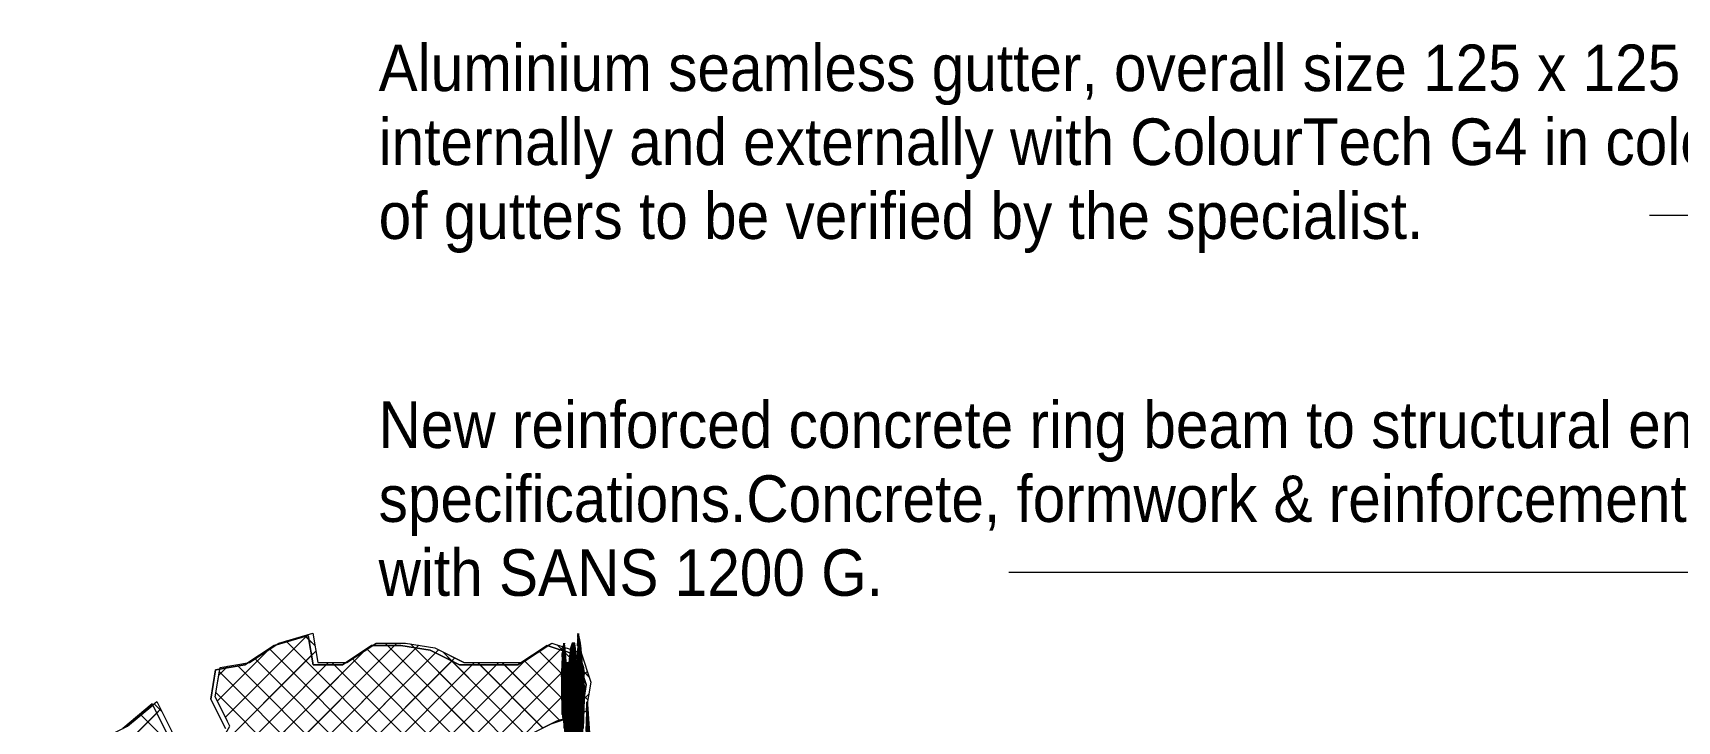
# Model space of a CAD drawing. Header units: millimetres. Extents: x -12186 to 152825, y -4386 to 9463.
# Drawn here: x 120202 to 125498, y 5716 to 7933 of the extents above; entities that cross this region are included whole.
import ezdxf

# ---------------------------------------------------------------- set-up
doc = ezdxf.new("R2010")
doc.units = ezdxf.units.MM
for name, color, linetype, lineweight in [('G-ANNO-TEXT', 231, 'Continuous', 5), ('G-IMPT', 8, 'Continuous', 5), ('L-PLNT', 71, 'Continuous', 5)]:
    doc.layers.add(name, color=color, linetype=linetype, lineweight=lineweight)
doc.styles.add('Arial_4', font='arial.ttf', dxfattribs={"width": 0.9, "height": 150})

# ---------------------------------------------------------------- blocks, each defined once
blk = doc.blocks.new('SVA_Shades of Green Tree - Australian_Tree_based_on_Leopard_Tree_2901-V502-Section 4')
at = {"layer": 'G-IMPT'}
for p, q in [((-38617.7, 5728.9), (-38357, 5990.1)), ((-38617.5, 5728.9), (-38352.4, 5994.5)), ((-38359.6, 5989.3), (-38362.1, 5991.8)), ((-38329.6, 5959.5), (-38361.9, 5991.8)), ((-38348.8, 5978.6), (-38359.6, 5989.3)), ((-38357, 5990.1), (-38352.5, 5994.5)), ((-37483.7, 5958.6), (-37481.8, 5991)), ((-37467, 5728.1), (-37482.3, 5993.7)), ((-37481.1, 5990.9), (-37482, 5904)), ((-37479.6, 5984.2), (-37480.1, 5993.7)), ((-37480, 5982.8), (-37479.9, 5985.7)), ((-37479.9, 5985.7), (-37479.6, 5991)), ((-38972.5, 5138.2), (-38168.8, 5943.3)), ((-38972.4, 5138.2), (-38168.7, 5943.3)), ((-38920.3, 5112), (-38073.5, 5960.3)), ((-38920.2, 5112), (-38066, 5967.7)), ((-38868.1, 5085.9), (-38003.4, 5952.1)), ((-38868, 5085.9), (-37994.8, 5960.5)), ((-38815.9, 5059.8), (-37941.2, 5936)), ((-38815.8, 5059.8), (-37931.2, 5945.8)), ((-38798.1, 4685.3), (-37530.1, 5955.5)), ((-38650.6, 5617.4), (-38326.7, 5941.8)), ((-38643.8, 5781.2), (-38480.1, 5945.2)), ((-38643.6, 5781.2), (-38480, 5945.2)), ((-37530.1, 5001.5), (-38475.3, 5948.4)), ((-37529.9, 5001.5), (-38475.2, 5948.4)), ((-38420.5, 5971.9), (-38423, 5974.4)), ((-37529.9, 5080), (-38422.8, 5974.4)), ((-37530.1, 5080), (-38420.5, 5971.9)), ((-38329.8, 5959.5), (-38348.8, 5978.6)), ((-38340.5, 5928.2), (-38326.8, 5941.8)), ((-37530.1, 5315.3), (-38161.7, 5948)), ((-37529.9, 5315.3), (-38161.6, 5948)), ((-38095.7, 5960.3), (-38103.1, 5967.7)), ((-37610.2, 5474.1), (-38103, 5967.7)), ((-37610.3, 5474.1), (-38095.7, 5960.3)), ((-38073.5, 5960.3), (-38066.1, 5967.7)), ((-38010.4, 5953.3), (-38022.2, 5965.1)), ((-37558, 5500.2), (-38022.1, 5965.1)), ((-37773.8, 5716.3), (-38010.4, 5953.3)), ((-38003.4, 5952.1), (-37995, 5960.5)), ((-37941.2, 5936), (-37931.4, 5945.8)), ((-37888.5, 5909.6), (-37917.9, 5939.1)), ((-37529.9, 5550.5), (-37917.8, 5939.1)), ((-37865.1, 5620), (-37539.4, 5946.3)), ((-37530.1, 5864.3), (-37606.7, 5941)), ((-37529.9, 5864.3), (-37606.6, 5941)), ((-37530.8, 5943.4), (-37549.2, 5961.8)), ((-37529.9, 5942.7), (-37549, 5961.8)), ((-37539.4, 5946.3), (-37530.2, 5955.5)), ((-37530.7, 5887.8), (-37533.4, 5934.4)), ((-37531.1, 5932.2), (-37531.2, 5934.4)), ((-37528.5, 5887.8), (-37531.1, 5932.2)), ((-37529.4, 5942), (-37530.8, 5943.4)), ((-37530.7, 5067.7), (-37478.2, 5973.5)), ((-37530.7, 5930.4), (-37528.9, 5961)), ((-37530.7, 4989.3), (-37475.2, 5947.5)), ((-37530.7, 5303), (-37493.4, 5947.1)), ((-37530.7, 5852), (-37525.6, 5940.2)), ((-37530.7, 5538.3), (-37507.5, 5938.2)), ((-37456.5, 4684.5), (-37530, 5954.7)), ((-37524.4, 5937), (-37529.4, 5942)), ((-37524.4, 5937.1), (-37529.3, 5942.1)), ((-37528.5, 5067.7), (-37476.5, 5965.4)), ((-37528.5, 5930.4), (-37527.1, 5955.3)), ((-37528.5, 4989.3), (-37473.5, 5938.8)), ((-37528.5, 5303), (-37491.7, 5938.4)), ((-37528.5, 5538.3), (-37505.6, 5934.1)), ((-37528.5, 5852), (-37523.9, 5931.5)), ((-37528.4, 5499.4), (-37501.5, 5964.2)), ((-37527.7, 5951.8), (-37527.8, 5954.7)), ((-37454.3, 4684.5), (-37527.7, 5951.8)), ((-37527.1, 5955.3), (-37526.7, 5961)), ((-37525.4, 5473.2), (-37496.8, 5966.9)), ((-37525.1, 5953.8), (-37503.5, 5946.6)), ((-37525.1, 5953.8), (-37503.5, 5946.6)), ((-37524.6, 5527.7), (-37499.7, 5957.5)), ((-37523.9, 5931.5), (-37523.6, 5936.6)), ((-37523.6, 5936.6), (-37523.4, 5940.2)), ((-37507.2, 5919.9), (-37523.6, 5936.3)), ((-37507.2, 5919.8), (-37523.6, 5936.2)), ((-37523.1, 5473.8), (-37495, 5959.5)), ((-37455.5, 5058.9), (-37506.8, 5945)), ((-37505.6, 5934.1), (-37505.3, 5938.2)), ((-37504.5, 5943.7), (-37504.6, 5945)), ((-37453.2, 5058.9), (-37504.5, 5943.7)), ((-37503.5, 5946.6), (-37492.1, 5942.8)), ((-37503.5, 5946.6), (-37492.1, 5942.8)), ((-37452.4, 5085), (-37503.1, 5959.7)), ((-37500.6, 5954.9), (-37500.9, 5959.7)), ((-37453.8, 5147.3), (-37500.6, 5954.9)), ((-37499.7, 5957.5), (-37499.3, 5964.2)), ((-37449.4, 5111.2), (-37499, 5966.9)), ((-37496.3, 5959.5), (-37496.7, 5966.9)), ((-37447.2, 5111.2), (-37496.3, 5959.5)), ((-37495, 5959.5), (-37494.6, 5966.9)), ((-37446.4, 5137.3), (-37493, 5942.4)), ((-37491.7, 5938.4), (-37491.4, 5943.5)), ((-37491.4, 5943.5), (-37491.2, 5947.1)), ((-37491.3, 5942.6), (-37482.2, 5939.5)), ((-37491.3, 5942.5), (-37482.2, 5939.5)), ((-37489.7, 5924.3), (-37490.8, 5942.4)), ((-37465, 5616.5), (-37483.8, 5941)), ((-37482.3, 5925), (-37473.1, 5934.3)), ((-37482.3, 5924.9), (-37473.1, 5934.1)), ((-37482.2, 5939.5), (-37473.3, 5936.5)), ((-37482.2, 5939.5), (-37473.3, 5936.6)), ((-37464.8, 5651.4), (-37481.6, 5941)), ((-37481.4, 5958.6), (-37480, 5982.8)), ((-37479.3, 5979.1), (-37479.6, 5984.2)), ((-37465, 5732.8), (-37479.3, 5979.1)), ((-37476.5, 5965.4), (-37476.3, 5968.2)), ((-37476.3, 5968.2), (-37476, 5973.5)), ((-37465.4, 5780.4), (-37474.9, 5944.3)), ((-37473.5, 5938.8), (-37473.2, 5943.9)), ((-37473.2, 5943.9), (-37473, 5947.5)), ((-37471.7, 5926.2), (-37472.7, 5944.3)), ((-39032.9, 5156.1), (-38292.9, 5897.4)), ((-39032.8, 5156.1), (-38285.4, 5904.8)), ((-38939.9, 4778.7), (-37823.1, 5897.4)), ((-38939.8, 4778.7), (-37815.6, 5904.8)), ((-38895.6, 4744.6), (-37737.3, 5904.8)), ((-38851.5, 4710.4), (-37655.4, 5908.5)), ((-38851.4, 4710.4), (-37655.3, 5908.5)), ((-38798.2, 4999.1), (-37889, 5909.8)), ((-38798, 4999.1), (-37879, 5919.7)), ((-38780.7, 4859.8), (-37744.8, 5897.4)), ((-38650.7, 5617.4), (-38340.5, 5928.2)), ((-38638.9, 5864.5), (-38616.2, 5887.2)), ((-38638.7, 5864.5), (-38610.2, 5893.2)), ((-38616.2, 5887.2), (-38610.3, 5893.2)), ((-38577.3, 5893.7), (-38581.6, 5898)), ((-37604.6, 4919.5), (-38581.4, 5898)), ((-37604.7, 4919.5), (-38577.3, 5893.7)), ((-37637.9, 5031.1), (-38522.3, 5917)), ((-37552.4, 4945.6), (-38522.1, 5917)), ((-38292.9, 5897.4), (-38285.5, 5904.8)), ((-38267.8, 5897.4), (-38275.2, 5904.8)), ((-37529.9, 5158.4), (-38275.1, 5904.8)), ((-37530.1, 5158.4), (-38267.8, 5897.4)), ((-37530.1, 5236.8), (-38208.7, 5916.6)), ((-37529.9, 5236.8), (-38208.6, 5916.6)), ((-37889, 5909.8), (-37879.2, 5919.7)), ((-37647.2, 5667.9), (-37888.5, 5909.6)), ((-37823.1, 5897.4), (-37815.7, 5904.8)), ((-37798, 5897.4), (-37805.4, 5904.8)), ((-37594.9, 5694.1), (-37805.3, 5904.8)), ((-37595, 5694.1), (-37798, 5897.4)), ((-37744.8, 5897.4), (-37737.4, 5904.8)), ((-37719.7, 5897.4), (-37727.1, 5904.8)), ((-37541.7, 5719.2), (-37727, 5904.8)), ((-37541.8, 5719.2), (-37719.7, 5897.4)), ((-37530.1, 5785.8), (-37653.7, 5909.7)), ((-37529.9, 5785.8), (-37653.6, 5909.7)), ((-37534.9, 5858.6), (-37530.7, 5930.4)), ((-37531.3, 5931.1), (-37533, 5841)), ((-37532.7, 5858.6), (-37528.5, 5930.4)), ((-37530.7, 5224.6), (-37490.7, 5915.8)), ((-37530.7, 5773.6), (-37522.9, 5908.8)), ((-37478.5, 4985.6), (-37530.7, 5887.8)), ((-37530.6, 5147.3), (-37486.8, 5904)), ((-37530.1, 5877.2), (-37521.2, 5886.1)), ((-37529.9, 5877.2), (-37521.2, 5885.9)), ((-37529.4, 5718.3), (-37518.6, 5904)), ((-37528.7, 4944.8), (-37472.5, 5916.2)), ((-37528.5, 5224.6), (-37489, 5907.1)), ((-37528.5, 5773.6), (-37521.2, 5900.1)), ((-37528.5, 5145.6), (-37485, 5896.6)), ((-37476.2, 4985.6), (-37528.5, 5887.8)), ((-37527.1, 5718.3), (-37516.8, 5896.6)), ((-37526.5, 4944.8), (-37470.8, 5907.4)), ((-37526.3, 5693.2), (-37514.1, 5904)), ((-37525.7, 4918.7), (-37469.1, 5897.1)), ((-37524.1, 5693.2), (-37512.3, 5896.6)), ((-37523.5, 4918.7), (-37467.3, 5889.2)), ((-37453.4, 4709.6), (-37522.8, 5907.7)), ((-37521.2, 5900.1), (-37520.9, 5905.2)), ((-37520.9, 5905.2), (-37520.7, 5908.8)), ((-37520.9, 5886.4), (-37510.7, 5896.6)), ((-37520.9, 5886.3), (-37510.6, 5896.6)), ((-37519.9, 5896.6), (-37520.6, 5907.7)), ((-37451.2, 4709.6), (-37519.9, 5896.6)), ((-37450.8, 4743.7), (-37518, 5904)), ((-37516.8, 5896.6), (-37516.4, 5904)), ((-37515.4, 5896.6), (-37515.8, 5904)), ((-37448.6, 4743.7), (-37515.4, 5896.6)), ((-37448.3, 4777.9), (-37513.5, 5904)), ((-37512.3, 5896.6), (-37511.9, 5904)), ((-37510.8, 5896.6), (-37511.3, 5904)), ((-37489.4, 5526.6), (-37510.8, 5896.6)), ((-37456.5, 4998.3), (-37509.8, 5918.8)), ((-37509.8, 5897.5), (-37489.9, 5917.5)), ((-37509.8, 5897.3), (-37489.9, 5917.3)), ((-37507.5, 5917.5), (-37507.6, 5918.8)), ((-37454.7, 5006.4), (-37507.5, 5917.5)), ((-37488.9, 5901.6), (-37507.2, 5919.9)), ((-37488.9, 5901.5), (-37507.2, 5919.8)), ((-37488.3, 5898.9), (-37489.7, 5924.3)), ((-37489.2, 5918), (-37482.3, 5924.9)), ((-37489.2, 5918.1), (-37485, 5922.3)), ((-37489, 5907.1), (-37488.7, 5912.2)), ((-37488.7, 5912.2), (-37488.5, 5915.8)), ((-37488.2, 5897.1), (-37488.3, 5898.9)), ((-37444.2, 5137.3), (-37488.1, 5896.1)), ((-37483.9, 5896.6), (-37487.6, 5900.3)), ((-37484, 5896.6), (-37487.6, 5900.2)), ((-37442.9, 5155.2), (-37486.2, 5904)), ((-37485, 5922.3), (-37482.3, 5925)), ((-37485, 5896.6), (-37484.6, 5904)), ((-37483.6, 5896.6), (-37484, 5904)), ((-37472.6, 5885.2), (-37484, 5896.6)), ((-37469.6, 5882.2), (-37483.9, 5896.6)), ((-37452.5, 5360.4), (-37483.6, 5896.6)), ((-37469.6, 5882.1), (-37472.6, 5885.2)), ((-37470.2, 5900.8), (-37471.7, 5926.2)), ((-37470.8, 5907.4), (-37470.5, 5912.5)), ((-37470.5, 5912.5), (-37470.3, 5916.2)), ((-37463.5, 5785), (-37470.2, 5900.8)), ((-37464.3, 5877), (-37469, 5881.6)), ((-37464.3, 5876.9), (-37469, 5881.5)), ((-37465.7, 5863.7), (-37467.4, 5892.3)), ((-37467.3, 5889.2), (-37467.2, 5891.1)), ((-37467.2, 5891.1), (-37466.8, 5897.1)), ((-37464.7, 5883.9), (-37465.2, 5892.3)), ((-37464.5, 5881.3), (-37464.7, 5883.9)), ((-37464.3, 5878), (-37464.5, 5881.3)), ((-37655.2, 4891.6), (-38637.1, 5875.2)), ((-37655.1, 4891.6), (-38637, 5875.2)), ((-38419.3, 4986.5), (-37530.1, 5877.2)), ((-38419.2, 4986.5), (-37529.9, 5877.2)), ((-37534.7, 5783.8), (-37530.7, 5852)), ((-37530.7, 5809.3), (-37534.5, 5875.6)), ((-37533, 5841), (-37532.1, 5747.2)), ((-37532.4, 5783.8), (-37528.5, 5852)), ((-37528.5, 5809.3), (-37532.3, 5875.6)), ((-37512.4, 5846.6), (-37530.1, 5864.3)), ((-37530.1, 5798.8), (-37465.4, 5863.5)), ((-37529.9, 5798.8), (-37464.2, 5864.6)), ((-37512.4, 5846.7), (-37529.9, 5864.3)), ((-37522.8, 4890.8), (-37465.8, 5874.3)), ((-37520.6, 4890.8), (-37464.2, 5864.1)), ((-37464.1, 5798.4), (-37511.4, 5845.7)), ((-37476.6, 5810.7), (-37511.4, 5845.6)), ((-37465.4, 5863.5), (-37464.2, 5864.7)), ((-37463.5, 5863.7), (-37464.3, 5878)), ((-37464.2, 5864.1), (-37463.6, 5874.3)), ((-37446.8, 5859.4), (-37463.6, 5876.2)), ((-37446.9, 5859.4), (-37463.6, 5876.1)), ((-37463.5, 5865.5), (-37452.6, 5876.4)), ((-37463.5, 5865.3), (-37452.4, 5876.4)), ((-37705.3, 4863.4), (-38648.3, 5808)), ((-37705.2, 4863.4), (-38648.2, 5808)), ((-38361.6, 4965.8), (-37530.1, 5798.8)), ((-38361.5, 4965.8), (-37529.9, 5798.8)), ((-37530.7, 5730.9), (-37534.8, 5802.1)), ((-37532.8, 5737.9), (-37530.7, 5773.6)), ((-37528.5, 5730.9), (-37532.6, 5802.1)), ((-37481.8, 4965), (-37530.7, 5809.3)), ((-37530.6, 5737.9), (-37528.5, 5773.6)), ((-37513.6, 5769.4), (-37530.1, 5785.8)), ((-37482.9, 5738.8), (-37529.9, 5785.8)), ((-37479.6, 4965), (-37528.5, 5809.3)), ((-37526, 5724.4), (-37463.7, 5786.8)), ((-37525.9, 5724.4), (-37463.5, 5786.9)), ((-37519.9, 4862.5), (-37465.2, 5807.1)), ((-37464.1, 5798.2), (-37475.6, 5809.7)), ((-37468.2, 5717), (-37463.6, 5796.9)), ((-37463.6, 5796.9), (-37463, 5807.1)), ((-37463.2, 5780.4), (-37463.5, 5785)), ((-37450.5, 5784.7), (-37462.8, 5797)), ((-37462.7, 5787.8), (-37447.6, 5803)), ((-37462.7, 5787.7), (-37447.4, 5803)), ((-37450.6, 5784.7), (-37462.1, 5796.2)), ((-39237.9, 5342.8), (-38826.7, 5754.7)), ((-39237.9, 5342.9), (-38839.1, 5742.4)), ((-38794.3, 5640.5), (-38890, 5736.4)), ((-38768.5, 5614.7), (-38889.9, 5736.4)), ((-38823.7, 5748.3), (-38847.3, 5772)), ((-38823.6, 5748.3), (-38847.2, 5772)), ((-38839.1, 5742.4), (-38826.8, 5754.7)), ((-37532.1, 5746.7), (-37528.5, 5726)), ((-37530.3, 5723.6), (-37530.7, 5730.9)), ((-37464.7, 5744.9), (-37529.9, 5723.1)), ((-37471.6, 5742.6), (-37529.9, 5723.1)), ((-37528.1, 5723.6), (-37528.5, 5730.9)), ((-37528.5, 5726), (-37526.9, 5717)), ((-37483.1, 5738.8), (-37513.1, 5768.9)), ((-37464.7, 5744.9), (-37470.3, 5743)), ((-37464.7, 5728.1), (-37465, 5732.8)), ((-37458.2, 5613.9), (-37451.2, 5735.5)), ((-37456, 5613.9), (-37449.5, 5726.6)), ((-37455, 5747.5), (-37453.6, 5771.2)), ((-37428.8, 5304.6), (-37454.8, 5753.8)), ((-37452.8, 5747.5), (-37451.9, 5762.3)), ((-37426.8, 5307.6), (-37452.6, 5753.8)), ((-37452.1, 5770.7), (-37452.2, 5766.6)), ((-37451.9, 5762.3), (-37451.6, 5768.1)), ((-37451.6, 5768.1), (-37451.4, 5771.2)), ((-37449.5, 5726.6), (-37449.1, 5732.4)), ((-37449.1, 5732.4), (-37448.9, 5735.5))]:
    blk.add_line(p, q, dxfattribs=at)
at = {"layer": 'G-IMPT', "flags": 128}
for points in [[(-39237.9, 5551.8), (-39231.5, 5590.3), (-39121.6, 5653.2), (-39027.3, 5653.2), (-38933.1, 5700.4), (-38838.8, 5779), (-38791.7, 5684.6), (-38760.3, 5590.3), (-38666.1, 5590.3), (-38603.3, 5700.4), (-38650.4, 5794.7), (-38634.7, 5889.1), (-38540.4, 5904.8), (-38446.2, 5967.7), (-38336.2, 5999.2), (-38320.5, 5904.8), (-38226.3, 5904.8), (-38132.1, 5967.7), (-38037.8, 5967.7), (-37943.6, 5952), (-37849.3, 5904.8), (-37660.9, 5904.8), (-37566.6, 5967.7), (-37527.2, 5954.5)], [(-38454.7, 5962.1), (-38446.3, 5967.7), (-38336.4, 5999.2), (-38320.7, 5904.8), (-38230, 5904.8)], [(-37448.7, 5699.5), (-37454.1, 5778.1), (-37456.9, 5683.8)], [(-37467.8, 5699.5), (-37465.1, 5793.9), (-37466, 5888.2), (-37471.4, 5904), (-37476.9, 5966.9), (-37483.3, 5998.3), (-37484.2, 5904), (-37489.7, 5904), (-37495.1, 5966.9), (-37500.6, 5966.9), (-37506.1, 5951.1), (-37511.5, 5904), (-37522.5, 5904), (-37527.9, 5966.9), (-37531.9, 5943.8)], [(-37463.7, 5880.8), (-37463.7, 5888.2), (-37469.2, 5904), (-37474.7, 5966.9), (-37481.1, 5998.3), (-37481.1, 5990.9)], [(-38545.4, 5904), (-38540.6, 5904.8), (-38454.7, 5962.1)], [(-38230, 5904.8), (-38226.4, 5904.8), (-38143.3, 5960.3)], [(-38143.3, 5960.3), (-38132.2, 5967.7), (-38037.9, 5967.7), (-37943.7, 5952), (-37849.5, 5904.8), (-37664.6, 5904.8)], [(-37664.6, 5904.8), (-37661, 5904.8), (-37580, 5958.9)], [(-37579, 5959.5), (-37566.7, 5967.7), (-37527.2, 5954.5)], [(-37531.9, 5943.8), (-37533.4, 5935.4), (-37535.2, 5841), (-37534.3, 5746.7), (-37530.7, 5726)], [(-37529.8, 5943.1), (-37531.2, 5935.4), (-37531.3, 5931.1)], [(-37482.5, 5904), (-37487.4, 5904), (-37492.9, 5966.9), (-37498.4, 5966.9), (-37503.8, 5951.1), (-37509.3, 5904), (-37520.2, 5904), (-37525.7, 5966.9), (-37529.8, 5943.1)], [(-37472.5, 5936.3), (-37441.1, 5841.9), (-37456.8, 5747.5), (-37463.9, 5745.2)], [(-37472.4, 5936.3), (-37441, 5841.9), (-37456.7, 5747.5), (-37463.9, 5745.1)], [(-38611.3, 5716.3), (-38650.5, 5794.7), (-38635.6, 5884)], [(-38635.6, 5884), (-38634.8, 5889.1), (-38545.4, 5904)], [(-37465.4, 5694.2), (-37465.6, 5699.5), (-37462.8, 5793.9), (-37463.7, 5880.8)], [(-38851.9, 5768.2), (-38839, 5779), (-38791.9, 5684.6), (-38760.4, 5590.3), (-38676.7, 5590.3)], [(-37429.1, 5582), (-37429.1, 5589.4), (-37435.5, 5652.3), (-37441, 5652.3), (-37446.4, 5699.5), (-37451.9, 5778.1), (-37452.1, 5770.7)], [(-39027.5, 5653.2), (-38933.2, 5700.4), (-38851.9, 5768.2)], [(-37530.1, 5723.1), (-37551, 5716.1), (-37645.3, 5668.9)], [(-37529.9, 5723.1), (-37550.9, 5716.1), (-37645.1, 5668.9), (-37550.9, 5637.4), (-37525.8, 5637.4)], [(-37530.7, 5726), (-37528.8, 5715.2), (-37523.4, 5668.1), (-37528.8, 5636.6), (-37534.3, 5636.6), (-37536.6, 5630.1)], [(-37452.2, 5766.6), (-37454.6, 5683.8), (-37456.5, 5589.4)]]:
    blk.add_lwpolyline(points, dxfattribs=at)
at = {"layer": 'L-PLNT'}
for p, q in [((-38351, 5991.8), (-38461, 5960.3)), ((-38461, 5960.3), (-38351.1, 5991.8)), ((-38351.1, 5991.8), (-38335.4, 5897.4)), ((-38351.1, 5991.8), (-38351, 5991.8)), ((-38335.3, 5897.4), (-38351, 5991.8)), ((-37481.7, 5990.9), (-37482.6, 5896.6)), ((-37481.9, 5896.6), (-37481, 5987.4)), ((-37475.3, 5959.5), (-37481.7, 5990.9)), ((-37480.9, 5990.9), (-37481.7, 5990.9)), ((-37481, 5987.4), (-37480.9, 5990.9)), ((-37480.9, 5990.9), (-37474.6, 5959.5)), ((-38461, 5960.3), (-38555.2, 5897.4)), ((-38555.2, 5897.4), (-38461, 5960.3)), ((-38461, 5960.3), (-38461, 5960.3)), ((-38146.9, 5960.3), (-38241.1, 5897.4)), ((-38241.1, 5897.4), (-38146.9, 5960.3)), ((-38052.6, 5960.3), (-38146.9, 5960.3)), ((-38146.9, 5960.3), (-38052.7, 5960.3)), ((-38146.9, 5960.3), (-38146.9, 5960.3)), ((-38052.7, 5960.3), (-38052.6, 5960.3)), ((-37958.4, 5944.6), (-38052.6, 5960.3)), ((-38052.6, 5960.3), (-37958.4, 5944.6)), ((-37864.1, 5897.4), (-37958.4, 5944.6)), ((-37958.4, 5944.6), (-37864.2, 5897.4)), ((-37958.4, 5944.6), (-37958.4, 5944.6)), ((-37581.4, 5960.3), (-37675.7, 5897.4)), ((-37675.7, 5897.4), (-37581.5, 5960.3)), ((-37581.5, 5960.3), (-37581.4, 5960.3)), ((-37530, 5943.1), (-37581.4, 5960.3)), ((-37581.4, 5960.3), (-37530, 5943.1)), ((-37530, 5938.5), (-37531.8, 5928)), ((-37531.1, 5928), (-37529.2, 5938.5)), ((-37526.3, 5959.5), (-37530, 5938.5)), ((-37529.2, 5938.5), (-37526.1, 5956.6)), ((-37524.8, 5941.4), (-37529.2, 5942.9)), ((-37529.2, 5942.9), (-37524.8, 5941.4)), ((-37520.9, 5896.6), (-37526.3, 5959.5)), ((-37525.6, 5959.5), (-37526.3, 5959.5)), ((-37526.1, 5956.6), (-37525.6, 5959.5)), ((-37525.6, 5959.5), (-37520.1, 5896.6)), ((-37505.5, 5935), (-37524, 5941.1)), ((-37524, 5941.1), (-37505.5, 5934.9)), ((-37504.5, 5943.7), (-37509.9, 5896.6)), ((-37509.2, 5896.6), (-37503.7, 5943.7)), ((-37491, 5930.1), (-37505.5, 5935)), ((-37505.5, 5934.9), (-37491, 5930.1)), ((-37499, 5959.5), (-37504.5, 5943.7)), ((-37503.7, 5943.7), (-37504.5, 5943.7)), ((-37503.7, 5943.7), (-37498.3, 5959.5)), ((-37493.5, 5959.5), (-37499, 5959.5)), ((-37498.3, 5959.5), (-37499, 5959.5)), ((-37498.3, 5959.5), (-37493.5, 5959.5)), ((-37488.1, 5896.6), (-37493.5, 5959.5)), ((-37492.8, 5959.5), (-37493.5, 5959.5)), ((-37492.8, 5959.5), (-37487.3, 5896.6)), ((-37469.8, 5896.6), (-37475.3, 5959.5)), ((-37474.6, 5959.5), (-37475.3, 5959.5)), ((-37474.6, 5959.5), (-37469.1, 5896.6)), ((-38649.5, 5881.7), (-38665.2, 5787.3)), ((-38665.2, 5787.3), (-38649.5, 5881.7)), ((-38555.2, 5897.4), (-38649.5, 5881.7)), ((-38649.5, 5881.7), (-38555.3, 5897.4)), ((-38649.5, 5881.7), (-38649.5, 5881.7)), ((-38555.3, 5897.4), (-38555.2, 5897.4)), ((-38335.4, 5897.4), (-38335.3, 5897.4)), ((-38241.1, 5897.4), (-38335.3, 5897.4)), ((-38335.3, 5897.4), (-38241.1, 5897.4)), ((-38241.1, 5897.4), (-38241.1, 5897.4)), ((-37864.1, 5897.4), (-37864.2, 5897.4)), ((-37675.7, 5897.4), (-37864.1, 5897.4)), ((-37864.1, 5897.4), (-37675.7, 5897.4)), ((-37675.7, 5897.4), (-37675.7, 5897.4)), ((-37531.8, 5928), (-37533.6, 5833.7)), ((-37532.9, 5833.7), (-37531.1, 5928)), ((-37531.1, 5928), (-37531.8, 5928)), ((-37509.9, 5896.6), (-37520.9, 5896.6)), ((-37520.1, 5896.6), (-37520.9, 5896.6)), ((-37520.1, 5896.6), (-37509.9, 5896.6)), ((-37509.9, 5896.6), (-37509.2, 5896.6)), ((-37487.2, 5928.9), (-37490.2, 5929.9)), ((-37490.2, 5929.9), (-37487.2, 5928.9)), ((-37482.6, 5896.6), (-37488.1, 5896.6)), ((-37487.3, 5896.6), (-37488.1, 5896.6)), ((-37487.3, 5896.6), (-37482.6, 5896.6)), ((-37482.4, 5914.6), (-37487.2, 5928.9)), ((-37487.2, 5928.9), (-37482.4, 5914.4)), ((-37487.2, 5928.9), (-37487.2, 5928.9)), ((-37481.9, 5896.6), (-37482.6, 5896.6)), ((-37464.2, 5859.7), (-37482.4, 5914.6)), ((-37482.4, 5914.4), (-37464.2, 5859.6)), ((-37464.4, 5880.8), (-37469.8, 5896.6)), ((-37469.1, 5896.6), (-37469.8, 5896.6)), ((-37469.1, 5896.6), (-37463.6, 5880.8)), ((-37463.5, 5786.5), (-37464.4, 5880.8)), ((-37463.6, 5880.8), (-37464.4, 5880.8)), ((-37463.6, 5880.8), (-37462.7, 5786.5)), ((-37533.6, 5833.7), (-37532.7, 5739.3)), ((-37532.9, 5833.7), (-37533.6, 5833.7)), ((-37532, 5739.3), (-37532.9, 5833.7)), ((-37463.4, 5857.4), (-37464.2, 5859.7)), ((-37464.2, 5859.6), (-37463.4, 5857.3)), ((-37455.8, 5834.5), (-37463.4, 5857.4)), ((-37463.4, 5857.3), (-37455.8, 5834.5)), ((-37462.8, 5792.4), (-37455.8, 5834.5)), ((-37455.8, 5834.5), (-37462.8, 5792.6)), ((-37455.8, 5834.5), (-37455.8, 5834.5)), ((-38665.2, 5787.3), (-38618.1, 5693)), ((-38618.1, 5693), (-38665.2, 5787.3)), ((-38665.2, 5787.3), (-38665.2, 5787.3)), ((-37463.5, 5788), (-37471.4, 5740.8)), ((-37471.4, 5740.7), (-37463.5, 5787.8)), ((-37466.2, 5692.1), (-37463.5, 5786.5)), ((-37462.7, 5786.5), (-37465.5, 5692.1)), ((-37462.8, 5792.6), (-37463.5, 5788.4)), ((-37463.5, 5788.2), (-37462.8, 5792.4)), ((-37462.7, 5786.5), (-37463.5, 5786.5)), ((-38853.7, 5771.6), (-38947.9, 5693)), ((-38947.9, 5693), (-38853.7, 5771.6)), ((-38806.5, 5677.2), (-38853.7, 5771.6)), ((-38853.7, 5771.6), (-38806.6, 5677.2)), ((-38853.7, 5771.6), (-38853.7, 5771.6)), ((-37565.7, 5708.7), (-37530, 5720.6)), ((-37530, 5720.6), (-37565.7, 5708.7)), ((-37532.7, 5739.3), (-37530, 5723.6)), ((-37532, 5739.3), (-37532.7, 5739.3)), ((-37529.2, 5723.6), (-37532, 5739.3)), ((-37530, 5723.6), (-37527.2, 5707.8)), ((-37529.5, 5720.8), (-37527.9, 5721.3)), ((-37527.9, 5721.3), (-37529.5, 5720.8)), ((-37526.5, 5707.8), (-37529.2, 5723.6)), ((-37526.8, 5721.7), (-37471.5, 5740.1)), ((-37471.5, 5740.1), (-37526.8, 5721.7)), ((-37471.5, 5740.1), (-37471.5, 5740.1)), ((-37452.5, 5770.7), (-37455.3, 5676.4)), ((-37454.5, 5676.4), (-37452, 5763.3)), ((-37447.1, 5692.1), (-37452.5, 5770.7)), ((-37451.8, 5770.7), (-37452.5, 5770.7)), ((-37452, 5763.3), (-37451.8, 5770.7)), ((-37451.8, 5770.7), (-37446.3, 5692.1))]:
    blk.add_line(p, q, dxfattribs=at)

msp = doc.modelspace()

# ---------------------------------------------------------------- linework, layer by layer
at = {"layer": 'G-ANNO-TEXT', "color": 7}
for p, q in [((128112.7, 7344.3), (124864.8, 7344.3)), ((127706.1, 6194.8), (123162.2, 6194.8))]:
    msp.add_line(p, q, dxfattribs=at)

# ---------------------------------------------------------------- block references
at = {"layer": 'L-PLNT'}
msp.add_blockref('SVA_Shades of Green Tree - Australian_Tree_based_on_Leopard_Tree_2901-V502-Section 4', (159440.3, 0), dxfattribs=at)

# ---------------------------------------------------------------- texts
at = {"layer": 'G-ANNO-TEXT', "color": 7, "char_height": 150, "attachment_point": 1, "style": 'Arial_4', "bg_fill": 3, "box_fill_scale": 1.25, "bg_fill_color": 256, "bg_fill_true_color": 13158600, "bg_fill_transparency": 0}
for s, insert, width in [('Aluminium seamless gutter, overall size 125 x 125 x 0,9mm thick coated ', (121315.9, 7895.5), 7366.706), ('New reinforced concrete ring beam to structural engineers details and ', (121315.9, 6746), 7099.744)]:
    msp.add_mtext(s, dxfattribs=dict(at, insert=insert, width=width))

# ---------------------------------------------------------------- next in the draw order: texts
for s, insert, width in [('internally and externally with ColourTech G4 in colour to be confirmed , Sizes ', (121315.9, 7657.4), 7835.694), ('specifications.Concrete, formwork & reinforcement to be in accordance ', (121315.9, 6507.9), 7236.833)]:
    msp.add_mtext(s, dxfattribs=dict(at, insert=insert, width=width))

# ---------------------------------------------------------------- next in the draw order: texts
for s, insert, width in [('of gutters to be verified by the specialist.', (121315.9, 7419.3), 4054.935), ('with SANS 1200 G.', (121315.9, 6269.8), 1991.392)]:
    msp.add_mtext(s, dxfattribs=dict(at, insert=insert, width=width))

doc.saveas('drawing.dxf')
